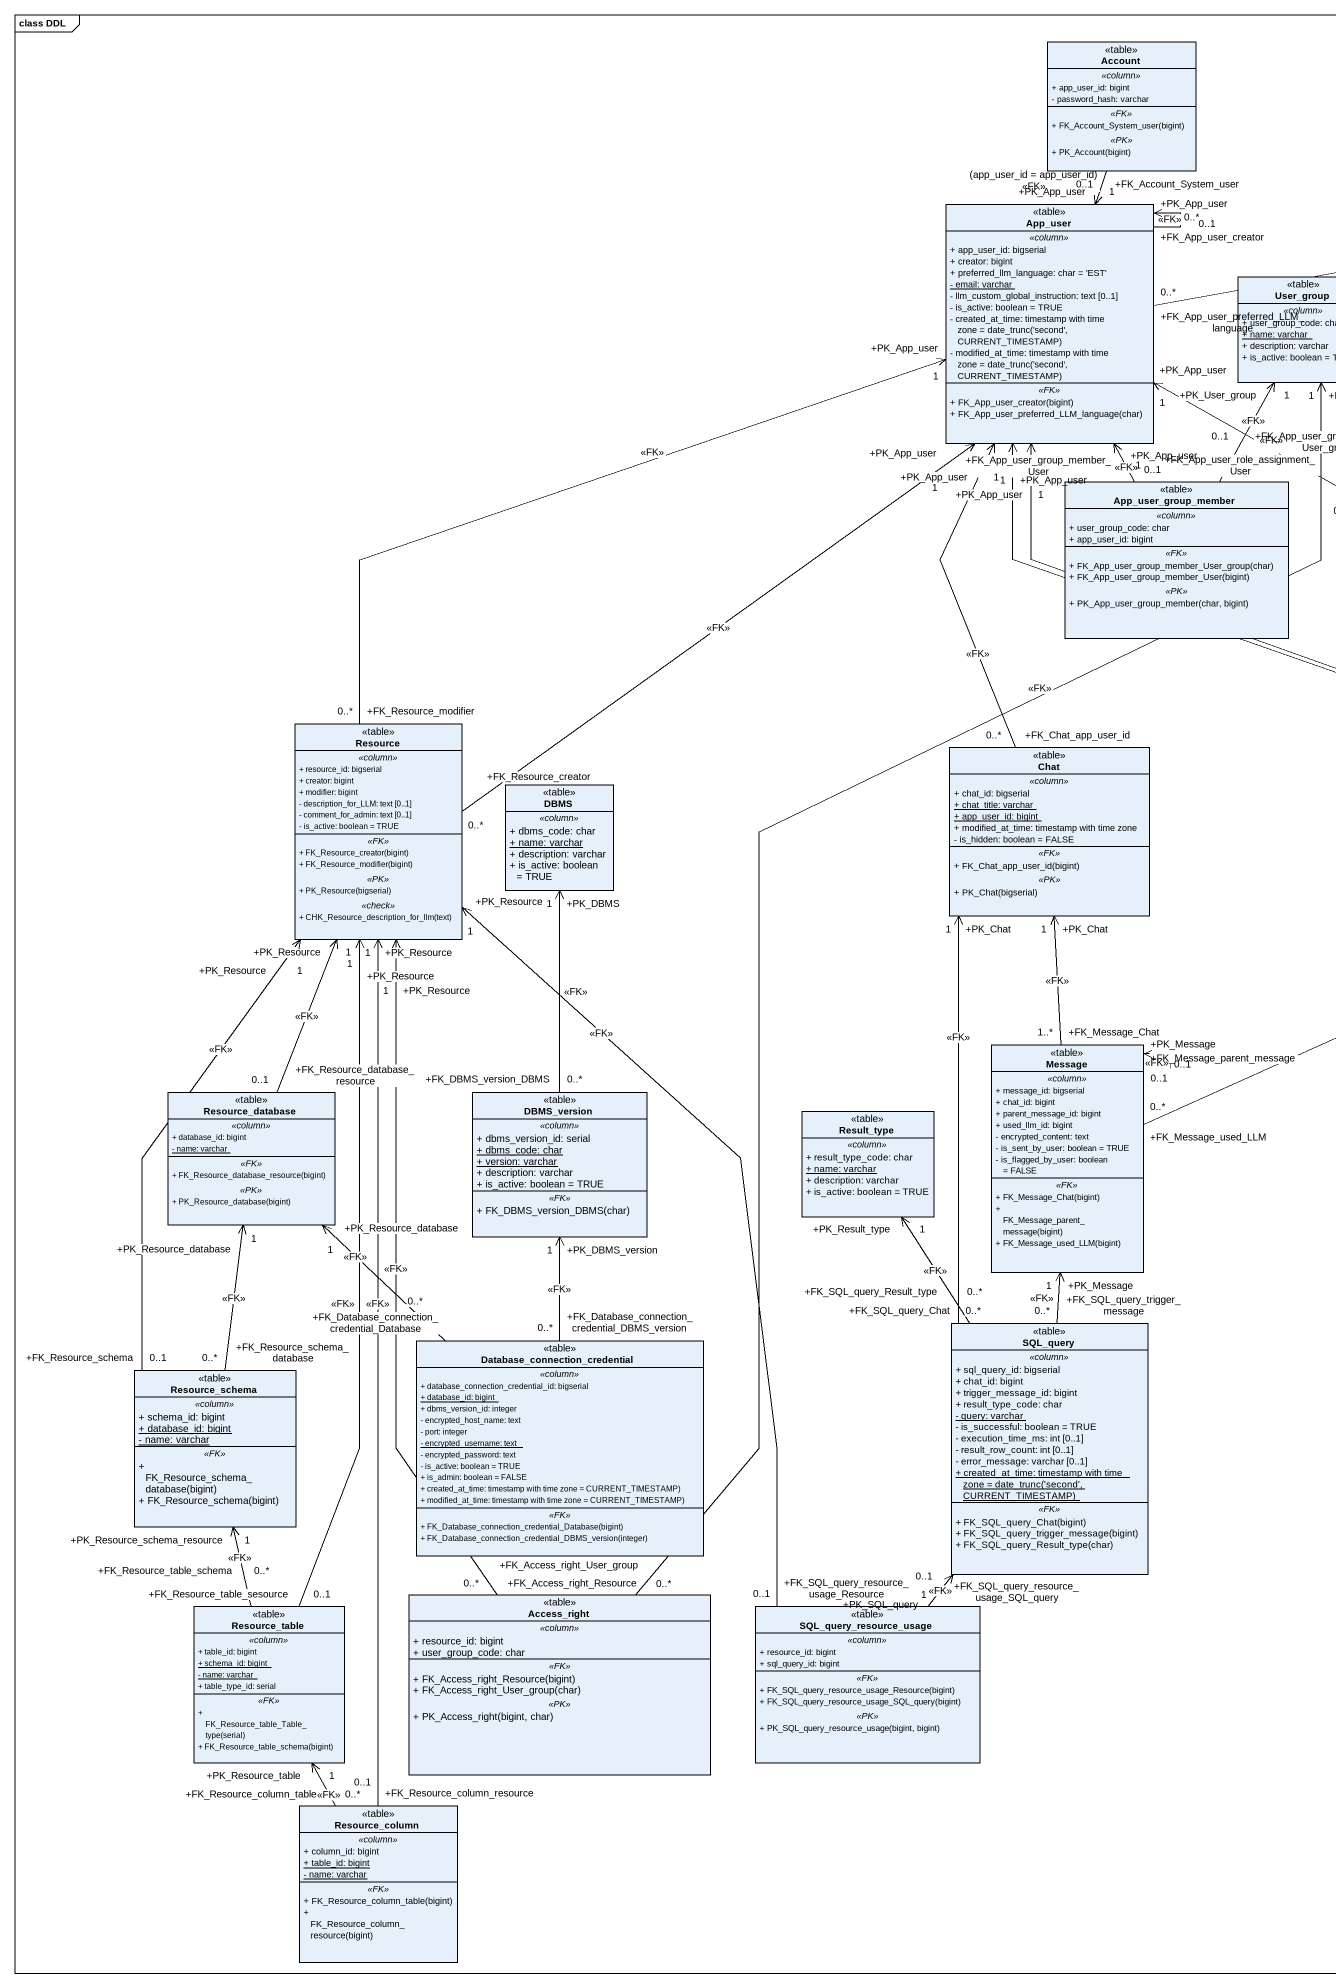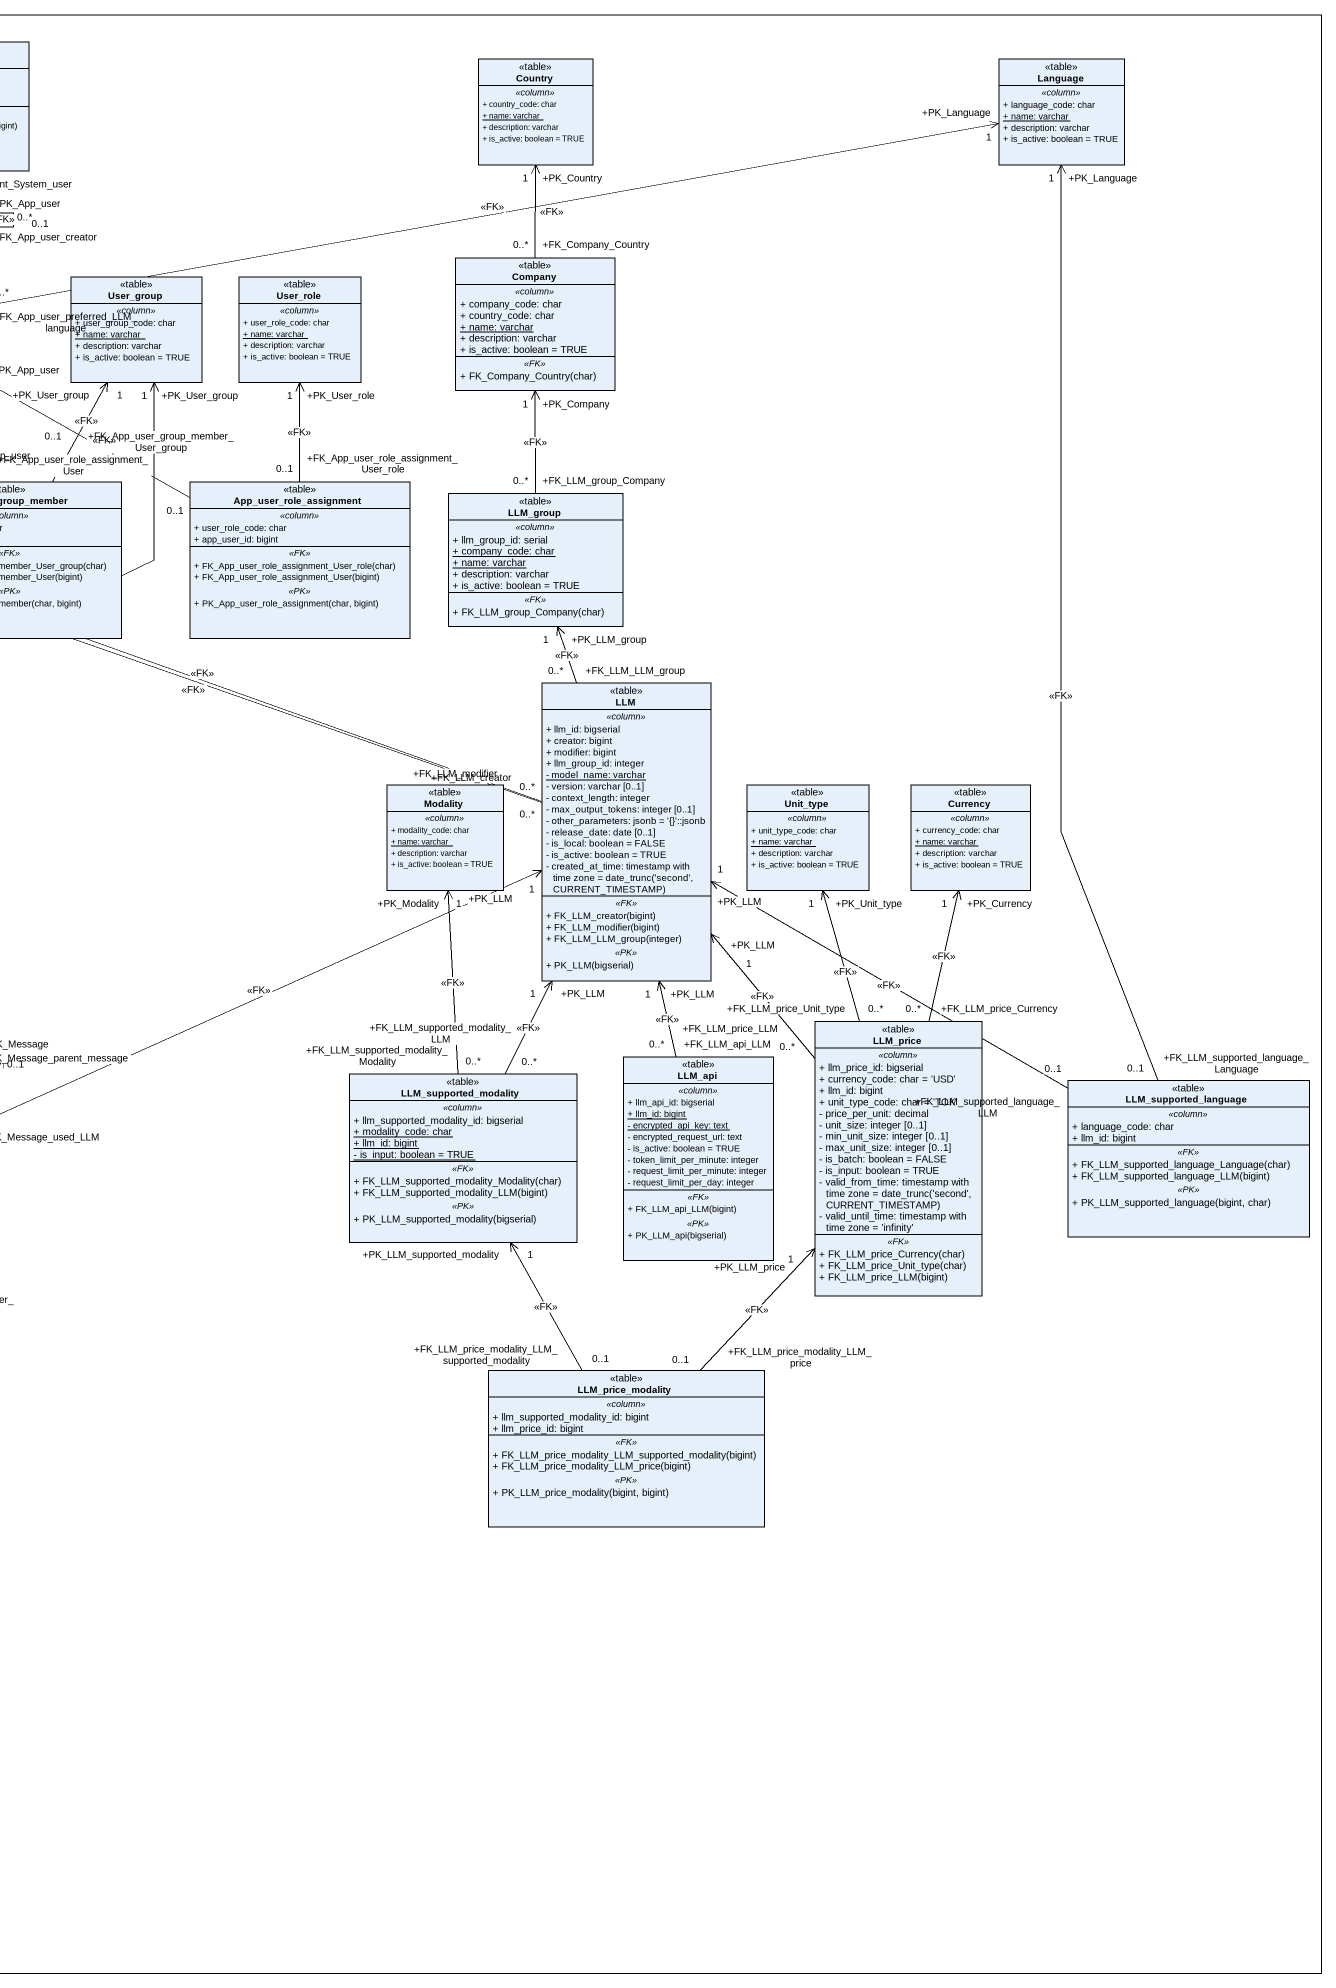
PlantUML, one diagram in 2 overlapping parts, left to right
@startuml
mainframe class DDL
hide circle
hide empty members
skinparam classAttributeIconSize 0
class Account <<table>> {
  .. <<column>> ..
  + app_user_id: bigint
  - password_hash: varchar
  .. <<FK>> ..
  + FK_Account_System_user(bigint)
  .. <<PK>> ..
  + PK_Account(bigint)
}
class Country <<table>> {
  .. <<column>> ..
  + country_code: char
  {static} + name: varchar
  + description: varchar
  + is_active: boolean = TRUE
}
class Language <<table>> {
  .. <<column>> ..
  + language_code: char
  {static} + name: varchar
  + description: varchar
  + is_active: boolean = TRUE
}
class App_user <<table>> {
  .. <<column>> ..
  + app_user_id: bigserial
  + creator: bigint
  + preferred_llm_language: char = 'EST'
  {static} - email: varchar
  - llm_custom_global_instruction: text [0..1]
  - is_active: boolean = TRUE
  {field} - created_at_time: timestamp with time zone = date_trunc('second', CURRENT_TIMESTAMP)
  {field} - modified_at_time: timestamp with time zone = date_trunc('second', CURRENT_TIMESTAMP)
  .. <<FK>> ..
  + FK_App_user_creator(bigint)
  + FK_App_user_preferred_LLM_language(char)
}
class User_group <<table>> {
  .. <<column>> ..
  + user_group_code: char
  {static} + name: varchar
  + description: varchar
  + is_active: boolean = TRUE
}
class User_role <<table>> {
  .. <<column>> ..
  + user_role_code: char
  {static} + name: varchar
  + description: varchar
  + is_active: boolean = TRUE
}
class Company <<table>> {
  .. <<column>> ..
  + company_code: char
  + country_code: char
  {static} + name: varchar
  + description: varchar
  + is_active: boolean = TRUE
  .. <<FK>> ..
  + FK_Company_Country(char)
}
class App_user_group_member <<table>> {
  .. <<column>> ..
  + user_group_code: char
  + app_user_id: bigint
  .. <<FK>> ..
  + FK_App_user_group_member_User_group(char)
  + FK_App_user_group_member_User(bigint)
  .. <<PK>> ..
  + PK_App_user_group_member(char, bigint)
}
class App_user_role_assignment <<table>> {
  .. <<column>> ..
  + user_role_code: char
  + app_user_id: bigint
  .. <<FK>> ..
  + FK_App_user_role_assignment_User_role(char)
  + FK_App_user_role_assignment_User(bigint)
  .. <<PK>> ..
  + PK_App_user_role_assignment(char, bigint)
}
class LLM_group <<table>> {
  .. <<column>> ..
  + llm_group_id: serial
  {static} + company_code: char
  {static} + name: varchar
  + description: varchar
  + is_active: boolean = TRUE
  .. <<FK>> ..
  + FK_LLM_group_Company(char)
}
class LLM <<table>> {
  .. <<column>> ..
  + llm_id: bigserial
  + creator: bigint
  + modifier: bigint
  + llm_group_id: integer
  {static} - model_name: varchar
  - version: varchar [0..1]
  - context_length: integer
  - max_output_tokens: integer [0..1]
  - other_parameters: jsonb = '{}'::jsonb
  - release_date: date [0..1]
  - is_local: boolean = FALSE
  - is_active: boolean = TRUE
  {field} - created_at_time: timestamp with time zone = date_trunc('second', CURRENT_TIMESTAMP)
  .. <<FK>> ..
  + FK_LLM_creator(bigint)
  + FK_LLM_modifier(bigint)
  + FK_LLM_LLM_group(integer)
  .. <<PK>> ..
  + PK_LLM(bigserial)
}
class Resource <<table>> {
  .. <<column>> ..
  + resource_id: bigserial
  + creator: bigint
  + modifier: bigint
  - description_for_LLM: text [0..1]
  - comment_for_admin: text [0..1]
  - is_active: boolean = TRUE
  .. <<FK>> ..
  + FK_Resource_creator(bigint)
  + FK_Resource_modifier(bigint)
  .. <<PK>> ..
  + PK_Resource(bigserial)
  .. <<check>> ..
  + CHK_Resource_description_for_llm(text)
}
class Chat <<table>> {
  .. <<column>> ..
  + chat_id: bigserial
  {static} + chat_title: varchar
  {static} + app_user_id: bigint
  + modified_at_time: timestamp with time zone
  - is_hidden: boolean = FALSE
  .. <<FK>> ..
  + FK_Chat_app_user_id(bigint)
  .. <<PK>> ..
  + PK_Chat(bigserial)
}
class DBMS <<table>> {
  .. <<column>> ..
  + dbms_code: char
  {static} + name: varchar
  + description: varchar
  + is_active: boolean = TRUE
}
class Modality <<table>> {
  .. <<column>> ..
  + modality_code: char
  {static} + name: varchar
  + description: varchar
  + is_active: boolean = TRUE
}
class Unit_type <<table>> {
  .. <<column>> ..
  + unit_type_code: char
  {static} + name: varchar
  + description: varchar
  + is_active: boolean = TRUE
}
class Currency <<table>> {
  .. <<column>> ..
  + currency_code: char
  {static} + name: varchar
  + description: varchar
  + is_active: boolean = TRUE
}
class Message <<table>> {
  .. <<column>> ..
  + message_id: bigserial
  + chat_id: bigint
  + parent_message_id: bigint
  + used_llm_id: bigint
  - encrypted_content: text
  - is_sent_by_user: boolean = TRUE
  - is_flagged_by_user: boolean = FALSE
  .. <<FK>> ..
  + FK_Message_Chat(bigint)
  + FK_Message_parent_message(bigint)
  + FK_Message_used_LLM(bigint)
}
class LLM_price <<table>> {
  .. <<column>> ..
  + llm_price_id: bigserial
  + currency_code: char = 'USD'
  + llm_id: bigint
  + unit_type_code: char = 'TOK'
  - price_per_unit: decimal
  - unit_size: integer [0..1]
  - min_unit_size: integer [0..1]
  - max_unit_size: integer [0..1]
  - is_batch: boolean = FALSE
  - is_input: boolean = TRUE
  {field} - valid_from_time: timestamp with time zone = date_trunc('second', CURRENT_TIMESTAMP)
  - valid_until_time: timestamp with time zone = 'infinity'
  .. <<FK>> ..
  + FK_LLM_price_Currency(char)
  + FK_LLM_price_Unit_type(char)
  + FK_LLM_price_LLM(bigint)
}
class Resource_database <<table>> {
  .. <<column>> ..
  + database_id: bigint
  {static} - name: varchar
  .. <<FK>> ..
  + FK_Resource_database_resource(bigint)
  .. <<PK>> ..
  + PK_Resource_database(bigint)
}
class DBMS_version <<table>> {
  .. <<column>> ..
  + dbms_version_id: serial
  {static} + dbms_code: char
  {static} + version: varchar
  + description: varchar
  + is_active: boolean = TRUE
  .. <<FK>> ..
  + FK_DBMS_version_DBMS(char)
}
class LLM_supported_modality <<table>> {
  .. <<column>> ..
  + llm_supported_modality_id: bigserial
  {static} + modality_code: char
  {static} + llm_id: bigint
  {static} - is_input: boolean = TRUE
  .. <<FK>> ..
  + FK_LLM_supported_modality_Modality(char)
  + FK_LLM_supported_modality_LLM(bigint)
  .. <<PK>> ..
  + PK_LLM_supported_modality(bigserial)
}
class LLM_api <<table>> {
  .. <<column>> ..
  + llm_api_id: bigserial
  {static} + llm_id: bigint
  {static} - encrypted_api_key: text
  - encrypted_request_url: text
  - is_active: boolean = TRUE
  - token_limit_per_minute: integer
  - request_limit_per_minute: integer
  - request_limit_per_day: integer
  .. <<FK>> ..
  + FK_LLM_api_LLM(bigint)
  .. <<PK>> ..
  + PK_LLM_api(bigserial)
}
class LLM_supported_language <<table>> {
  .. <<column>> ..
  + language_code: char
  + llm_id: bigint
  .. <<FK>> ..
  + FK_LLM_supported_language_Language(char)
  + FK_LLM_supported_language_LLM(bigint)
  .. <<PK>> ..
  + PK_LLM_supported_language(bigint, char)
}
class Result_type <<table>> {
  .. <<column>> ..
  + result_type_code: char
  {static} + name: varchar
  + description: varchar
  + is_active: boolean = TRUE
}
class "Database_connection_credential" as Database_connection <<table>> {
  .. <<column>> ..
  + database_connection_credential_id: bigserial
  {static} + database_id: bigint
  + dbms_version_id: integer
  - encrypted_host_name: text
  - port: integer
  {static} - encrypted_username: text
  - encrypted_password: text
  - is_active: boolean = TRUE
  + is_admin: boolean = FALSE
  + created_at_time: timestamp with time zone = CURRENT_TIMESTAMP)
  + modified_at_time: timestamp with time zone = CURRENT_TIMESTAMP)
  .. <<FK>> ..
  + FK_Database_connection_credential_Database(bigint)
  + FK_Database_connection_credential_DBMS_version(integer)
}
class SQL_query <<table>> {
  .. <<column>> ..
  + sql_query_id: bigserial
  + chat_id: bigint
  + trigger_message_id: bigint
  + result_type_code: char
  {static} - query: varchar
  - is_successful: boolean = TRUE
  - execution_time_ms: int [0..1]
  - result_row_count: int [0..1]
  - error_message: varchar [0..1]
  {static} {field} + created_at_time: timestamp with time zone = date_trunc('second', CURRENT_TIMESTAMP)
  .. <<FK>> ..
  + FK_SQL_query_Chat(bigint)
  + FK_SQL_query_trigger_message(bigint)
  + FK_SQL_query_Result_type(char)
}
class Resource_schema <<table>> {
  .. <<column>> ..
  + schema_id: bigint
  {static} + database_id: bigint
  {static} - name: varchar
  .. <<FK>> ..
  + FK_Resource_schema_database(bigint)
  + FK_Resource_schema(bigint)
}
class LLM_price_modality <<table>> {
  .. <<column>> ..
  + llm_supported_modality_id: bigint
  + llm_price_id: bigint
  .. <<FK>> ..
  + FK_LLM_price_modality_LLM_supported_modality(bigint)
  + FK_LLM_price_modality_LLM_price(bigint)
  .. <<PK>> ..
  + PK_LLM_price_modality(bigint, bigint)
}
class Resource_table <<table>> {
  .. <<column>> ..
  + table_id: bigint
  {static} + schema_id: bigint
  {static} - name: varchar
  + table_type_id: serial
  .. <<FK>> ..
  + FK_Resource_table_Table_type(serial)
  + FK_Resource_table_schema(bigint)
}
class Access_right <<table>> {
  .. <<column>> ..
  + resource_id: bigint
  + user_group_code: char
  .. <<FK>> ..
  + FK_Access_right_Resource(bigint)
  + FK_Access_right_User_group(char)
  .. <<PK>> ..
  + PK_Access_right(bigint, char)
}
class SQL_query_resource_usage <<table>> {
  .. <<column>> ..
  + resource_id: bigint
  + sql_query_id: bigint
  .. <<FK>> ..
  + FK_SQL_query_resource_usage_Resource(bigint)
  + FK_SQL_query_resource_usage_SQL_query(bigint)
  .. <<PK>> ..
  + PK_SQL_query_resource_usage(bigint, bigint)
}
class Resource_column <<table>> {
  .. <<column>> ..
  + column_id: bigint
  {static} + table_id: bigint
  {static} - name: varchar
  .. <<FK>> ..
  + FK_Resource_column_table(bigint)
  + FK_Resource_column_resource(bigint)
}
Account "+FK_Account_System_user\n0..1" --> "+PK_App_user\n1" App_user : (app_user_id = app_user_id)\n<<FK>>
App_user "+FK_App_user_preferred_LLM_language\n0..*" -right-> "+PK_Language\n1" Language : <<FK>>
App_user "+FK_App_user_creator\n0..*" --> "+PK_App_user\n0..1" App_user : <<FK>>
Company "+FK_Company_Country\n0..*" -up-> "+PK_Country\n1" Country : <<FK>>
App_user_group_member "+FK_App_user_group_member_User\n0..1" -up-> "+PK_App_user\n1" App_user : <<FK>>
App_user_group_member "+FK_App_user_group_member_User_group\n0..1" -up-> "+PK_User_group\n1" User_group : <<FK>>
App_user_role_assignment "+FK_App_user_role_assignment_User\n0..1" -left-> "+PK_App_user\n1" App_user : <<FK>>
App_user_role_assignment "+FK_App_user_role_assignment_User_role\n0..1" -up-> "+PK_User_role\n1" User_role : <<FK>>
LLM_group "+FK_LLM_group_Company\n0..*" -up-> "+PK_Company\n1" Company : <<FK>>
LLM "+FK_LLM_creator\n0..*" -up-> "+PK_App_user\n1" App_user : <<FK>>
LLM "+FK_LLM_modifier\n0..*" -up-> "+PK_App_user\n1" App_user : <<FK>>
LLM "+FK_LLM_LLM_group\n0..*" -up-> "+PK_LLM_group\n1" LLM_group : <<FK>>
Resource "+FK_Resource_modifier\n0..*" -up-> "+PK_App_user\n1" App_user : <<FK>>
Resource "+FK_Resource_creator\n0..*" -up-> "+PK_App_user\n1" App_user : <<FK>>
Chat "+FK_Chat_app_user_id\n0..*" -up-> "+PK_App_user\n1" App_user : <<FK>>
Message "+FK_Message_used_LLM\n0..*" -right-> "+PK_LLM\n1" LLM : <<FK>>
Message "+FK_Message_Chat\n1..*" -up-> "+PK_Chat\n1" Chat : <<FK>>
Message "+FK_Message_parent_message\n0..1" --> "+PK_Message\n0..1" Message : <<FK>>
LLM_price "+FK_LLM_price_LLM\n0..*" -up-> "+PK_LLM\n1" LLM : <<FK>>
LLM_price "+FK_LLM_price_Unit_type\n0..*" -up-> "+PK_Unit_type\n1" Unit_type : <<FK>>
LLM_price "+FK_LLM_price_Currency\n0..*" -up-> "+PK_Currency\n1" Currency : <<FK>>
Resource_database "+FK_Resource_database_resource\n0..1" -up-> "+PK_Resource\n1" Resource : <<FK>>
DBMS_version "+FK_DBMS_version_DBMS\n0..*" -up-> "+PK_DBMS\n1" DBMS : <<FK>>
LLM_supported_modality "+FK_LLM_supported_modality_LLM\n0..*" -up-> "+PK_LLM\n1" LLM : <<FK>>
LLM_supported_modality "+FK_LLM_supported_modality_Modality\n0..*" -up-> "+PK_Modality\n1" Modality : <<FK>>
LLM_api "+FK_LLM_api_LLM\n0..*" -up-> "+PK_LLM\n1" LLM : <<FK>>
LLM_supported_language "+FK_LLM_supported_language_Language\n0..1" -up-> "+PK_Language\n1" Language : <<FK>>
LLM_supported_language "+FK_LLM_supported_language_LLM\n0..1" -left-> "+PK_LLM\n1" LLM : <<FK>>
Database_connection "+FK_Database_connection_credential_Database\n0..*" -up-> "+PK_Resource_database\n1" Resource_database : <<FK>>
Database_connection "+FK_Database_connection_credential_DBMS_version\n0..*" -up-> "+PK_DBMS_version\n1" DBMS_version : <<FK>>
SQL_query "+FK_SQL_query_Chat\n0..*" -up-> "+PK_Chat\n1" Chat : <<FK>>
SQL_query "+FK_SQL_query_trigger_message\n0..*" -up-> "+PK_Message\n1" Message : <<FK>>
SQL_query "+FK_SQL_query_Result_type\n0..*" -up-> "+PK_Result_type\n1" Result_type : <<FK>>
Resource_schema "+FK_Resource_schema\n0..1" -up-> "+PK_Resource\n1" Resource : <<FK>>
Resource_schema "+FK_Resource_schema_database\n0..*" -up-> "+PK_Resource_database\n1" Resource_database : <<FK>>
LLM_price_modality "+FK_LLM_price_modality_LLM_price\n0..1" -up-> "+PK_LLM_price\n1" LLM_price : <<FK>>
LLM_price_modality "+FK_LLM_price_modality_LLM_supported_modality\n0..1" -up-> "+PK_LLM_supported_modality\n1" LLM_supported_modality : <<FK>>
Resource_table "+FK_Resource_table_sesource\n0..1" -up-> "+PK_Resource\n1" Resource : <<FK>>
Resource_table "+FK_Resource_table_schema\n0..*" -up-> "+PK_Resource_schema_resource\n1" Resource_schema : <<FK>>
Access_right "+FK_Access_right_User_group\n0..*" -up-> "+PK_User_group\n1" User_group : <<FK>>
Access_right "+FK_Access_right_Resource\n0..*" -up-> "+PK_Resource\n1" Resource : <<FK>>
SQL_query_resource_usage "+FK_SQL_query_resource_usage_Resource\n0..1" -up-> "+PK_Resource\n1" Resource : <<FK>>
SQL_query_resource_usage "+FK_SQL_query_resource_usage_SQL_query\n0..1" -up-> "+PK_SQL_query\n1" SQL_query : <<FK>>
Resource_column "+FK_Resource_column_resource\n0..1" -up-> "+PK_Resource\n1" Resource : <<FK>>
Resource_column "+FK_Resource_column_table\n0..*" -up-> "+PK_Resource_table\n1" Resource_table : <<FK>>
@enduml
